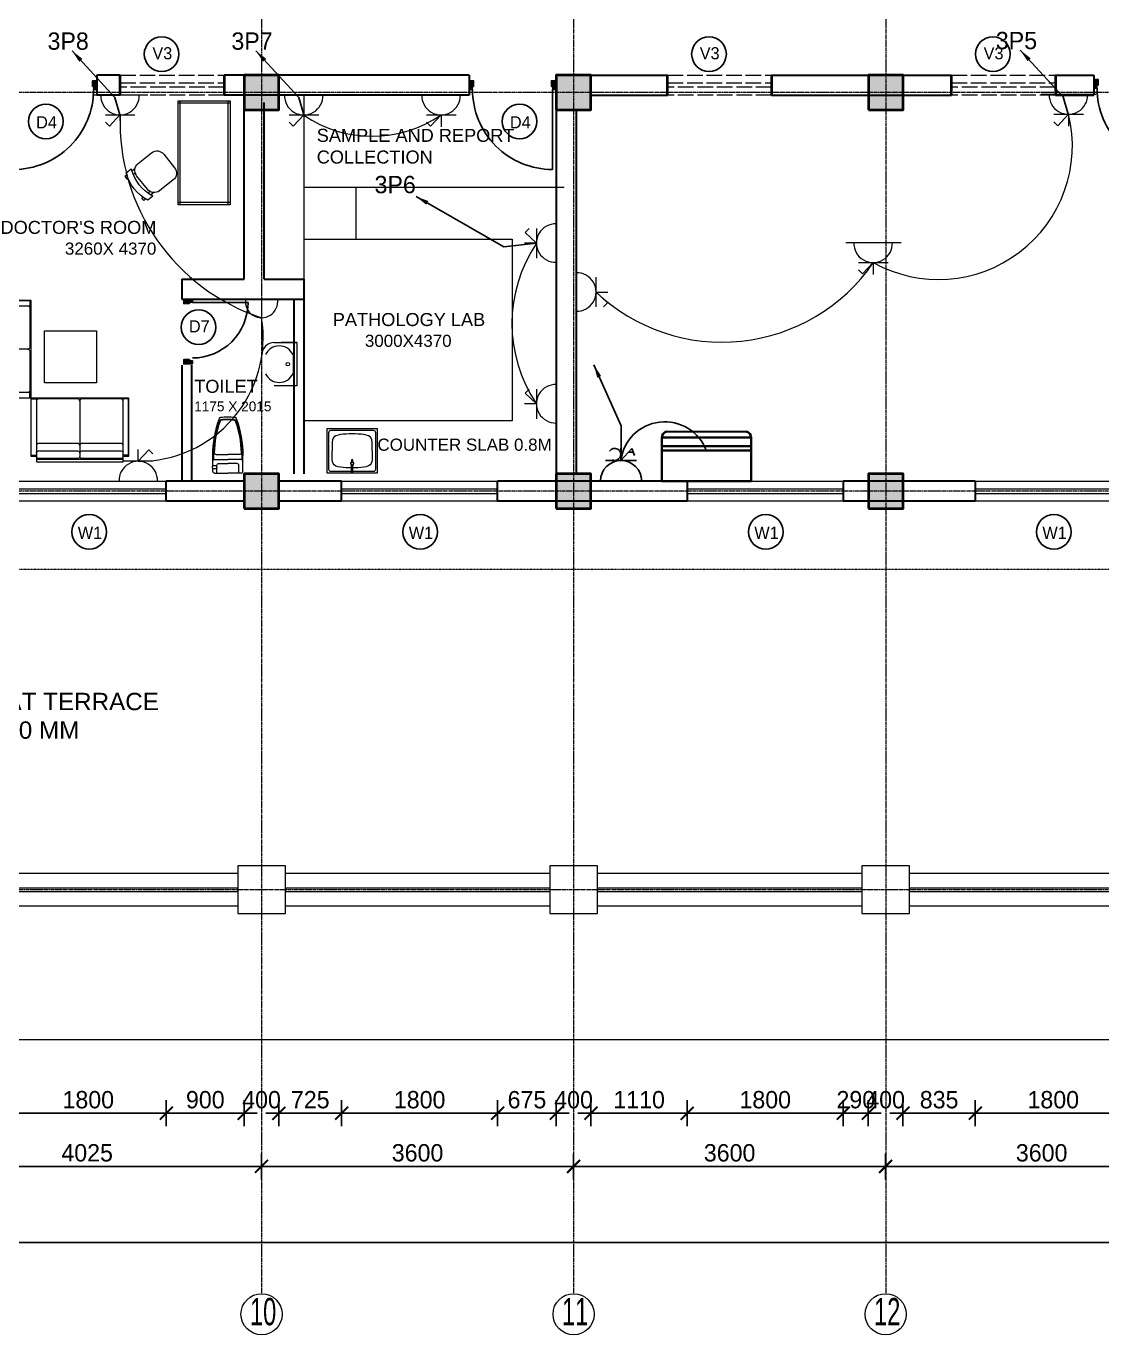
# Model space of a CAD drawing. Header units: inches. Extents: x -3071 to 2534411, y -17796 to 388172.
# Drawn here: x 1750585 to 1762994, y 290862 to 305961 of the extents above; entities that cross this region are included whole.
import ezdxf
from ezdxf.enums import TextEntityAlignment as Align

# ---------------------------------------------------------------- set-up
doc = ezdxf.new("R2010")
doc.units = ezdxf.units.IN
doc.header["$MEASUREMENT"] = 0
for name, pattern in [('ACAD_ISO08W100', [36, 24, -3, 6, -3]), ('CENTER', [2, 1.25, -0.25, 0.25, -0.25]), ('DASHDOT2', [12.7, 6.35, -3.175, 0, -3.175]), ('DASHED', [0.75, 0.5, -0.25]), ('Hidden', [15, 12, -3])]:
    doc.linetypes.add(name, pattern=pattern)
for name, color, linetype, lineweight in [('001-Archi-Opening Tags', 14, 'Continuous', 25), ('002-Archi- Opening', 90, 'Continuous', 25), ('5 A power', 220, 'Continuous', 9), ('A .4 col', 5, 'Continuous', 40), ('A 0.09 Furniture', 30, 'Continuous', 5), ('A 0.13 dw', 3, 'Continuous', 13), ('A 0.13 fixed furniture', 10, 'Continuous', 13), ('A 0.13 IND DIM', 240, 'Continuous', 13), ('A 0.13 sanitary', 8, 'Continuous', 13), ('A 0.40 wall', 160, 'Continuous', 40), ('Ceilling suspended uits', 190, 'Continuous', 25), ('cen', 50, 'ACAD_ISO08W100', 5), ('DIM', 161, 'Continuous', 15), ('dotted line', 1, 'DASHED', 9), ('Grid Tag', 6, 'Continuous', 20), ('p1 walls stone outline', 4, 'Continuous', 30), ('Power Sockets City supply', 141, 'Continuous', 13), ('section', 6, 'DASHDOT2', 20), ('text', 7, 'Continuous', 25), ('wall 0.4', 7, 'Continuous', 40)]:
    doc.layers.add(name, color=color, linetype=linetype, lineweight=lineweight)
doc.layers.add('power socket Generator', color=210, linetype='CENTER')
doc.layers.add('Wires', color=1, linetype='Continuous')
doc.styles.add('AERIAL', font='arial.ttf', dxfattribs={"height": 10})
doc.styles.add('Archi 100', font='GOTHIC.TTF', dxfattribs={"height": 200})
doc.styles.add('CG', font='GOTHIC.TTF', dxfattribs={"height": 40})
doc.styles.get("Standard").update_dxf_attribs({"font": 'GOTHIC.TTF'})
doc.dimstyles.new('Archi 100', dxfattribs={"dimtxt": 200, "dimasz": 150, "dimexe": 150, "dimexo": 300, "dimgap": 50, "dimtad": 1, "dimdec": 0, "dimrnd": 5, "dimzin": 0, "dimdsep": 46, "dimtxsty": 'Archi 100', "dimblk": 'ARCHTICK', "dimcen": 0.09, "dimdle": 150, "dimclrd": 256, "dimclre": 256, "dimclrt": 256, "dimadec": 0, "dimazin": 0, "dimtfac": 1, "dimtdec": 0, "dimtix": 1, "dimtofl": 0, "dimtmove": 0, "dimatfit": 3, "dimfxl": 150, "dimfxlon": 1, "dimtolj": 1, "dimtzin": 0, "dimlwd": -1, "dimlwe": -1, "dimarcsym": 0})

# ---------------------------------------------------------------- blocks, each defined once
blk = doc.blocks.new('VENT 1200')
at = {"layer": 'A 0.13 dw', "linetype": 'Hidden', "ltscale": 15}
for p, q in [((144610, 190989), (143410, 190989)), ((143410, 190759), (144610, 190759))]:
    blk.add_line(p, q, dxfattribs=at)
blk.add_lwpolyline([(143410, 190849), (144610, 190849), (144610, 190899), (143410, 190899)], close=True, dxfattribs=at)
at = {"layer": 'A 0.40 wall', "ltscale": 15}
for p, q in [((143410, 190989), (143410, 190759)), ((144610, 190759), (144610, 190989))]:
    blk.add_line(p, q, dxfattribs=at)
blk = doc.blocks.new('W2')
at = {"layer": 'A 0.13 dw'}
for points in [[(143910, 195589), (143910, 195359), (142110, 195359), (142110, 195589)], [(142110, 195446), (143910, 195446), (143910, 195496), (142110, 195496)]]:
    blk.add_lwpolyline(points, close=True, dxfattribs=at)
blk = doc.blocks.new('window tag')
blk.add_circle((0, 0), 200)
at = {"style": 'Archi 100', "flags": 1}
for tag, p in [('WIDTH', (15, 174.5)), ('HEIGHT', (-4.5, -348.5))]:
    blk.add_attdef(tag, p, '', height=200, dxfattribs=at)
at = {"style": 'Archi 100'}
blk.add_attdef('SYMBOL', text='', height=200, dxfattribs=at).set_placement((8, -10.5), align=Align.MIDDLE_CENTER)
blk = doc.blocks.new('sa oct uni toi')
for p, q in [((-88, 458), (-200, 458)), ((-89, 455), (-89, 420)), ((-60, 461), (-82, 461)), ((-19, 458), (-54, 458)), ((-53, 455), (-53, 420)), ((-214, 420), (-214, 287)), ((-158, 439), (-158, 287)), ((-113, 392), (-113, 287)), ((0, 411), (-94, 411)), ((-60, 414), (-82, 414)), ((-82, 414), (-82, 411)), ((-60, 414), (-60, 411)), ((0, 439), (0, 287)), ((-214, 151), (-214, 287)), ((-158, 132), (-158, 287)), ((-113, 179), (-113, 287)), ((0, 160), (-94, 160)), ((0, 132), (0, 287)), ((-19, 113), (-200, 113))]:
    blk.add_line(p, q)
for centre, radius, start, end in [((-200, -804), 1262, 90, 110.0218), ((-139, 439), 18.9, 90, 180), ((-82, 455), 6.31, 150, 180), ((-82, 455), 6.31, 90, 150), ((-60, 455), 6.31, 30, 90), ((-60, 455), 6.31, 360, 30), ((-19, 439), 18.9, 360, 90), ((-35, 287), 615, 172.6652, 179.9981), ((-626, 364), 18.9, 110.0218, 174.8892), ((-44, 287), 580, 172.6856, 179.998), ((-601, 359), 18.9, 109.0034, 174.9977), ((-44, 287), 575, 172.6683, 179.998), ((-601, 359), 12.6, 109.0034, 174.9977), ((-200, -804), 1250, 88.0034, 109.0034), ((-200, -804), 1243, 91.5459, 109.0034), ((-233, 420), 18.9, 360, 91.5459), ((-94, 392), 18.9, 90, 180), ((-82, 420), 6.31, 180, 270), ((-60, 420), 6.31, 270, 360), ((15, 287), 665, 180.0016, 187.0523), ((-626, 207), 18.9, 185.1108, 249.9782), ((-200, 1375), 1262, 249.9782, 270), ((6, 287), 631, 180.0016, 187.0158), ((-601, 212), 18.9, 185.0023, 250.9966), ((7, 287), 625, 180.0016, 187.0303), ((-601, 212), 12.6, 185.0023, 250.9966), ((-200, 1375), 1250, 250.9966, 271.9966), ((-200, 1375), 1243, 250.9966, 268.4541), ((-233, 151), 18.9, 268.4541, 360), ((-94, 179), 18.9, 180, 270), ((-139, 132), 18.9, 180, 270), ((-19, 132), 18.9, 270, 360)]:
    blk.add_arc(centre, radius, start, end)
blk = doc.blocks.new('charpi western plan with cistern')
at = {"rotation": 270}
blk.add_blockref('sa oct uni toi', (-287, 0), dxfattribs=at)
blk = doc.blocks.new('*U654')
at = {"ltscale": 100}
for points in [[(5, 50), (5, -50), (55, -50), (55, 15), (40, 15), (40, 50)], [(995, 50), (995, -50), (945, -50), (945, 15), (960, 15), (960, 50)]]:
    blk.add_hatch(color=256, dxfattribs=at).paths.add_polyline_path(points)
blk.add_lwpolyline([(43, 50), (43, 964, -0.414214), (957, 50)], format="xyb", dxfattribs=at)
for points in [[(5, 50), (5, -50), (55, -50), (55, 15), (40, 15), (40, 50)], [(995, 50), (995, -50), (945, -50), (945, 15), (960, 15), (960, 50)]]:
    blk.add_lwpolyline(points, close=True)
blk = doc.blocks.new('*U658')
at = {"ltscale": 100}
for points in [[(5, 50), (5, -50), (55, -50), (55, 15), (40, 15), (40, 50)], [(995, 50), (995, -50), (945, -50), (945, 15), (960, 15), (960, 50)]]:
    blk.add_hatch(color=256, dxfattribs=at).paths.add_polyline_path(points)
blk.add_lwpolyline([(43, 50), (43, 964, -0.414214), (957, 50)], format="xyb", dxfattribs=at)
for points in [[(5, 50), (5, -50), (55, -50), (55, 15), (40, 15), (40, 50)], [(995, 50), (995, -50), (945, -50), (945, 15), (960, 15), (960, 50)]]:
    blk.add_lwpolyline(points, close=True)
blk = doc.blocks.new('*U653')
at = {"ltscale": 100}
for points in [[(5, 50), (5, -50), (55, -50), (55, 15), (40, 15), (40, 50)], [(745, 50), (745, -50), (695, -50), (695, 15), (710, 15), (710, 50)]]:
    blk.add_hatch(color=256, dxfattribs=at).paths.add_polyline_path(points)
blk.add_lwpolyline([(43, 50), (43, 684, -0.414214), (677, 50)], format="xyb", dxfattribs=at)
for points in [[(5, 50), (5, -50), (55, -50), (55, 15), (40, 15), (40, 50)], [(745, 50), (745, -50), (695, -50), (695, 15), (710, 15), (710, 50)]]:
    blk.add_lwpolyline(points, close=True)
blk = doc.blocks.new('tap bib long body plan')
at = {"linetype": 'Continuous'}
blk.add_lwpolyline([(90, -10), (0, -10), (0, 10), (90, 10)], dxfattribs=at)
blk.add_lwpolyline([(126, 8), (147, 8, -1), (147, -8), (126, -8)], format="xyb", dxfattribs=at)
for radius in [20, 15]:
    blk.add_circle((108, 0), radius, dxfattribs=at)
blk = doc.blocks.new('*U651')
at = {"linetype": 'ByBlock'}
blk.add_line((272, 417), (272, 218), dxfattribs=at)
at = {"linetype": 'Continuous', "ltscale": 20}
blk.add_lwpolyline([(-292, 510), (292, 510), (292, 0), (-292, 0)], close=True, dxfattribs=at)
blk.add_lwpolyline([(-247, 490), (247, 490, -0.414214), (272, 465), (272, 45, -0.414214), (247, 20), (-247, 20, -0.414214), (-272, 45), (-272, 465, -0.414214)], format="xyb", close=True, dxfattribs=at)
for points in [[(-233, 255), (-233, 347), (-233, 450), (0, 450), (232, 450), (232, 350), (232, 255)], [(-233, 255), (-233, 163), (-233, 60), (0, 60), (232, 60), (232, 160), (232, 255)]]:
    blk.add_open_spline(points, degree=3, knots=[342.783985, 342.783985, 342.783985, 342.783985, 446.898133, 685.56797, 924.237807, 1028.351955, 1028.351955, 1028.351955, 1028.351955], dxfattribs=at)
at = {"rotation": 90}
blk.add_blockref('tap bib long body plan', (0, 0), dxfattribs=at)
blk = doc.blocks.new('sofa 2 person')
at = {"linetype": 'Continuous'}
for points in [[(-562, 62), (-500, 62, 0.414214), (-475, 37), (-25, 37, 0.414214), (0, 62, 0.414214), (25, 37), (475, 37, 0.414214), (500, 62), (562, 62), (562, 737), (-562, 737)], [(-500, 700, -0.414214), (-475, 725), (-25, 725, -0.414214), (0, 700, -0.414214), (25, 725), (475, 725, -0.414214), (500, 700)], [(-500, 187, -0.414214), (-475, 212), (-25, 212, -0.414214), (0, 187, -0.414214), (25, 212), (475, 212, -0.414214), (500, 187)], [(500, 100, 0.414214), (475, 125), (25, 125, 0.414214), (0, 100, 0.414214), (-25, 125), (-475, 125, 0.414214), (-500, 100)]]:
    blk.add_lwpolyline(points, format="xyb", dxfattribs=at)
for points in [[(-562, 62), (-562, 737)], [(500, 700), (500, 700)], [(0, 187), (0, 187)], [(500, 187), (500, 187)], [(0, 100), (0, 100)], [(500, 100), (500, 100)]]:
    blk.add_lwpolyline(points, close=True, dxfattribs=at)
for points in [[(-562, 725), (-500, 725)], [(500, 737), (500, 0), (-500, 0), (-500, 737)], [(0, 700), (0, 62)], [(562, 725), (500, 725)], [(-562, 75), (-500, 75)], [(-500, 25), (500, 25)], [(562, 75), (500, 75)]]:
    blk.add_lwpolyline(points, dxfattribs=at)
blk = doc.blocks.new('table 1200 x 0600 plan')
at = {"color": 0, "linetype": 'Continuous'}
blk.add_lwpolyline([(0, 600), (1200, 600), (1200, 0), (0, 0)], close=True, dxfattribs=at)
for points in [[(0, 575), (1200, 575)], [(25, 0), (25, 600)], [(1175, 600), (1175, 0)], [(1200, 25), (0, 25)]]:
    blk.add_lwpolyline(points, dxfattribs=at)
blk = doc.blocks.new('chair ordinary plan')
at = {"linetype": 'Continuous'}
for p, q in [((100, 515), (-100, 515)), ((-200, 415), (-200, 215)), ((200, 215), (200, 415)), ((-200, 115), (-200, 40)), ((-100, 115), (100, 115)), ((200, 40), (200, 115))]:
    blk.add_line(p, q, dxfattribs=at)
for points in [[(-175, 149), (-175, 105)], [(-175, 30), (-175, 3), (-137, 3), (-137, 19)], [(-137, 94), (-137, 122)], [(137, 94), (137, 122)], [(175, 30), (175, 3), (137, 3), (137, 19)], [(175, 149), (175, 105)]]:
    blk.add_lwpolyline(points, dxfattribs=at)
for centre, radius, start, end in [((-100, 415), 100, 90, 180), ((100, 415), 100, 0, 90), ((-100, 215), 100, 180, 270), ((100, 215), 100, 270, 0), ((0, 595), 520, 247.3799, 292.6201), ((0, 520), 520, 247.3799, 292.6201)]:
    blk.add_arc(centre, radius, start, end, dxfattribs=at)
blk = doc.blocks.new('grid')
at = {"layer": 'Grid Tag', "linetype": 'Continuous', "ltscale": 30}
blk.add_circle((51, 48), 264, dxfattribs=at)
blk.add_attdef('GRID', (-143, -93), '', height=200)
blk = doc.blocks.new('_ArchTick')
at = {"color": 0, "linetype": 'ByBlock', "const_width": 0.15}
blk.add_lwpolyline([(-0.5, -0.5), (0.5, 0.5)], dxfattribs=at)
blk = doc.blocks.new('*D1647')
at = {"transparency": 16777216}
for p, q in [((1761534, 293569), (1761534, 293269)), ((1763334, 293569), (1763334, 293269)), ((1763484, 293419), (1761384, 293419))]:
    blk.add_line(p, q, dxfattribs=at)
at = {"layer": 'Defpoints', "color": 0, "transparency": 16777216}
for p in [(1761534, 300482), (1763334, 300482), (1761534, 293419)]:
    blk.add_point(p, dxfattribs=at)
at = {"transparency": 16777216, "xscale": 150, "yscale": 150, "zscale": 150, "rotation": 180}
blk.add_blockref('_ArchTick', (1761534, 293419), dxfattribs=at)
at = {"transparency": 16777216, "xscale": 150, "yscale": 150, "zscale": 150}
blk.add_blockref('_ArchTick', (1763334, 293419), dxfattribs=at)
at = {"transparency": 16777216, "insert": (1762434, 293574), "char_height": 200, "attachment_point": 5, "style": 'Archi 100'}
blk.add_mtext('\\A1;1800', dxfattribs=at)
blk = doc.blocks.new('*D1648')
at = {"transparency": 16777216}
for p, q in [((1760700, 293569), (1760700, 293269)), ((1761534, 293569), (1761534, 293269)), ((1761684, 293419), (1760550, 293419))]:
    blk.add_line(p, q, dxfattribs=at)
at = {"layer": 'Defpoints', "color": 0, "transparency": 16777216}
for p in [(1761534, 300482), (1760700, 300397), (1760700, 293419)]:
    blk.add_point(p, dxfattribs=at)
at = {"transparency": 16777216, "xscale": 150, "yscale": 150, "zscale": 150, "rotation": 180}
blk.add_blockref('_ArchTick', (1760700, 293419), dxfattribs=at)
at = {"transparency": 16777216, "xscale": 150, "yscale": 150, "zscale": 150}
blk.add_blockref('_ArchTick', (1761534, 293419), dxfattribs=at)
at = {"transparency": 16777216, "insert": (1761117, 293574), "char_height": 200, "attachment_point": 5, "style": 'Archi 100'}
blk.add_mtext('\\A1;835', dxfattribs=at)
blk = doc.blocks.new('*D1649')
at = {"transparency": 16777216}
for p, q in [((1760300, 293569), (1760300, 293269)), ((1760700, 293569), (1760700, 293269)), ((1760300, 293419), (1760150, 293419)), ((1760700, 293419), (1760850, 293419))]:
    blk.add_line(p, q, dxfattribs=at)
at = {"layer": 'Defpoints', "color": 0, "transparency": 16777216}
for p in [(1760300, 300397), (1760700, 300397), (1760300, 293419)]:
    blk.add_point(p, dxfattribs=at)
at = {"transparency": 16777216, "xscale": 150, "yscale": 150, "zscale": 150}
blk.add_blockref('_ArchTick', (1760300, 293419), dxfattribs=at)
at = {"transparency": 16777216, "xscale": 150, "yscale": 150, "zscale": 150, "rotation": 180}
blk.add_blockref('_ArchTick', (1760700, 293419), dxfattribs=at)
at = {"transparency": 16777216, "insert": (1760500, 293574), "char_height": 200, "attachment_point": 5, "style": 'Archi 100'}
blk.add_mtext('\\A1;400', dxfattribs=at)
blk = doc.blocks.new('*D1650')
at = {"transparency": 16777216}
for p, q in [((1760011, 293569), (1760011, 293269)), ((1760300, 293569), (1760300, 293269)), ((1760011, 293419), (1759861, 293419)), ((1760300, 293419), (1760450, 293419))]:
    blk.add_line(p, q, dxfattribs=at)
at = {"layer": 'Defpoints', "color": 0, "transparency": 16777216}
for p in [(1760011, 300482), (1760300, 300397), (1760011, 293419)]:
    blk.add_point(p, dxfattribs=at)
at = {"transparency": 16777216, "xscale": 150, "yscale": 150, "zscale": 150}
blk.add_blockref('_ArchTick', (1760011, 293419), dxfattribs=at)
at = {"transparency": 16777216, "xscale": 150, "yscale": 150, "zscale": 150, "rotation": 180}
blk.add_blockref('_ArchTick', (1760300, 293419), dxfattribs=at)
at = {"transparency": 16777216, "insert": (1760156, 293574), "char_height": 200, "attachment_point": 5, "style": 'Archi 100'}
blk.add_mtext('\\A1;290', dxfattribs=at)
blk = doc.blocks.new('*D1651')
at = {"transparency": 16777216}
for p, q in [((1758211, 293569), (1758211, 293269)), ((1760011, 293569), (1760011, 293269)), ((1760161, 293419), (1758061, 293419))]:
    blk.add_line(p, q, dxfattribs=at)
at = {"layer": 'Defpoints', "color": 0, "transparency": 16777216}
for p in [(1758211, 300482), (1760011, 300482), (1758211, 293419)]:
    blk.add_point(p, dxfattribs=at)
at = {"transparency": 16777216, "xscale": 150, "yscale": 150, "zscale": 150, "rotation": 180}
blk.add_blockref('_ArchTick', (1758211, 293419), dxfattribs=at)
at = {"transparency": 16777216, "xscale": 150, "yscale": 150, "zscale": 150}
blk.add_blockref('_ArchTick', (1760011, 293419), dxfattribs=at)
at = {"transparency": 16777216, "insert": (1759111, 293574), "char_height": 200, "attachment_point": 5, "style": 'Archi 100'}
blk.add_mtext('\\A1;1800', dxfattribs=at)
blk = doc.blocks.new('*D1652')
at = {"transparency": 16777216}
for p, q in [((1757100, 293569), (1757100, 293269)), ((1758211, 293569), (1758211, 293269)), ((1758361, 293419), (1756950, 293419))]:
    blk.add_line(p, q, dxfattribs=at)
at = {"layer": 'Defpoints', "color": 0, "transparency": 16777216}
for p in [(1758211, 300482), (1757100, 300397), (1757100, 293419)]:
    blk.add_point(p, dxfattribs=at)
at = {"transparency": 16777216, "xscale": 150, "yscale": 150, "zscale": 150, "rotation": 180}
blk.add_blockref('_ArchTick', (1757100, 293419), dxfattribs=at)
at = {"transparency": 16777216, "xscale": 150, "yscale": 150, "zscale": 150}
blk.add_blockref('_ArchTick', (1758211, 293419), dxfattribs=at)
at = {"transparency": 16777216, "insert": (1757656, 293574), "char_height": 200, "attachment_point": 5, "style": 'Archi 100'}
blk.add_mtext('\\A1;1110', dxfattribs=at)
blk = doc.blocks.new('*D1653')
at = {"transparency": 16777216}
for p, q in [((1756700, 293569), (1756700, 293269)), ((1757100, 293569), (1757100, 293269)), ((1756700, 293419), (1756550, 293419)), ((1757100, 293419), (1757250, 293419))]:
    blk.add_line(p, q, dxfattribs=at)
at = {"layer": 'Defpoints', "color": 0, "transparency": 16777216}
for p in [(1756700, 300397), (1757100, 300397), (1756700, 293419)]:
    blk.add_point(p, dxfattribs=at)
at = {"transparency": 16777216, "xscale": 150, "yscale": 150, "zscale": 150}
blk.add_blockref('_ArchTick', (1756700, 293419), dxfattribs=at)
at = {"transparency": 16777216, "xscale": 150, "yscale": 150, "zscale": 150, "rotation": 180}
blk.add_blockref('_ArchTick', (1757100, 293419), dxfattribs=at)
at = {"transparency": 16777216, "insert": (1756900, 293574), "char_height": 200, "attachment_point": 5, "style": 'Archi 100'}
blk.add_mtext('\\A1;400', dxfattribs=at)
blk = doc.blocks.new('*D1654')
at = {"transparency": 16777216}
for p, q in [((1756024, 293569), (1756024, 293269)), ((1756700, 293569), (1756700, 293269)), ((1756850, 293419), (1755874, 293419))]:
    blk.add_line(p, q, dxfattribs=at)
at = {"layer": 'Defpoints', "color": 0, "transparency": 16777216}
for p in [(1756024, 300482), (1756700, 300397), (1756024, 293419)]:
    blk.add_point(p, dxfattribs=at)
at = {"transparency": 16777216, "xscale": 150, "yscale": 150, "zscale": 150, "rotation": 180}
blk.add_blockref('_ArchTick', (1756024, 293419), dxfattribs=at)
at = {"transparency": 16777216, "xscale": 150, "yscale": 150, "zscale": 150}
blk.add_blockref('_ArchTick', (1756700, 293419), dxfattribs=at)
at = {"transparency": 16777216, "insert": (1756362, 293574), "char_height": 200, "attachment_point": 5, "style": 'Archi 100'}
blk.add_mtext('\\A1;675', dxfattribs=at)
blk = doc.blocks.new('*D1655')
at = {"transparency": 16777216}
for p, q in [((1754224, 293569), (1754224, 293269)), ((1756024, 293569), (1756024, 293269)), ((1756174, 293419), (1754074, 293419))]:
    blk.add_line(p, q, dxfattribs=at)
at = {"layer": 'Defpoints', "color": 0, "transparency": 16777216}
for p in [(1754224, 300482), (1756024, 300482), (1754224, 293419)]:
    blk.add_point(p, dxfattribs=at)
at = {"transparency": 16777216, "xscale": 150, "yscale": 150, "zscale": 150, "rotation": 180}
blk.add_blockref('_ArchTick', (1754224, 293419), dxfattribs=at)
at = {"transparency": 16777216, "xscale": 150, "yscale": 150, "zscale": 150}
blk.add_blockref('_ArchTick', (1756024, 293419), dxfattribs=at)
at = {"transparency": 16777216, "insert": (1755124, 293574), "char_height": 200, "attachment_point": 5, "style": 'Archi 100'}
blk.add_mtext('\\A1;1800', dxfattribs=at)
blk = doc.blocks.new('*D1656')
at = {"transparency": 16777216}
for p, q in [((1753500, 293569), (1753500, 293269)), ((1754224, 293569), (1754224, 293269)), ((1754374, 293419), (1753350, 293419))]:
    blk.add_line(p, q, dxfattribs=at)
at = {"layer": 'Defpoints', "color": 0, "transparency": 16777216}
for p in [(1754224, 300482), (1753500, 300397), (1753500, 293419)]:
    blk.add_point(p, dxfattribs=at)
at = {"transparency": 16777216, "xscale": 150, "yscale": 150, "zscale": 150, "rotation": 180}
blk.add_blockref('_ArchTick', (1753500, 293419), dxfattribs=at)
at = {"transparency": 16777216, "xscale": 150, "yscale": 150, "zscale": 150}
blk.add_blockref('_ArchTick', (1754224, 293419), dxfattribs=at)
at = {"transparency": 16777216, "insert": (1753862, 293574), "char_height": 200, "attachment_point": 5, "style": 'Archi 100'}
blk.add_mtext('\\A1;725', dxfattribs=at)
blk = doc.blocks.new('*D1657')
at = {"transparency": 16777216}
for p, q in [((1753100, 293569), (1753100, 293269)), ((1753500, 293569), (1753500, 293269)), ((1753100, 293419), (1752950, 293419)), ((1753500, 293419), (1753650, 293419))]:
    blk.add_line(p, q, dxfattribs=at)
at = {"layer": 'Defpoints', "color": 0, "transparency": 16777216}
for p in [(1753100, 300397), (1753500, 300397), (1753100, 293419)]:
    blk.add_point(p, dxfattribs=at)
at = {"transparency": 16777216, "xscale": 150, "yscale": 150, "zscale": 150}
blk.add_blockref('_ArchTick', (1753100, 293419), dxfattribs=at)
at = {"transparency": 16777216, "xscale": 150, "yscale": 150, "zscale": 150, "rotation": 180}
blk.add_blockref('_ArchTick', (1753500, 293419), dxfattribs=at)
at = {"transparency": 16777216, "insert": (1753300, 293574), "char_height": 200, "attachment_point": 5, "style": 'Archi 100'}
blk.add_mtext('\\A1;400', dxfattribs=at)
blk = doc.blocks.new('*D1658')
at = {"transparency": 16777216}
for p, q in [((1752201, 293569), (1752201, 293269)), ((1753100, 293569), (1753100, 293269)), ((1753250, 293419), (1752051, 293419))]:
    blk.add_line(p, q, dxfattribs=at)
at = {"layer": 'Defpoints', "color": 0, "transparency": 16777216}
for p in [(1752201, 300482), (1753100, 300397), (1752201, 293419)]:
    blk.add_point(p, dxfattribs=at)
at = {"transparency": 16777216, "xscale": 150, "yscale": 150, "zscale": 150, "rotation": 180}
blk.add_blockref('_ArchTick', (1752201, 293419), dxfattribs=at)
at = {"transparency": 16777216, "xscale": 150, "yscale": 150, "zscale": 150}
blk.add_blockref('_ArchTick', (1753100, 293419), dxfattribs=at)
at = {"transparency": 16777216, "insert": (1752651, 293574), "char_height": 200, "attachment_point": 5, "style": 'Archi 100'}
blk.add_mtext('\\A1;900', dxfattribs=at)
blk = doc.blocks.new('*D1659')
at = {"transparency": 16777216}
for p, q in [((1750401, 293569), (1750401, 293269)), ((1752201, 293569), (1752201, 293269)), ((1752351, 293419), (1750251, 293419))]:
    blk.add_line(p, q, dxfattribs=at)
at = {"layer": 'Defpoints', "color": 0, "transparency": 16777216}
for p in [(1750401, 300482), (1752201, 300482), (1750401, 293419)]:
    blk.add_point(p, dxfattribs=at)
at = {"transparency": 16777216, "xscale": 150, "yscale": 150, "zscale": 150, "rotation": 180}
blk.add_blockref('_ArchTick', (1750401, 293419), dxfattribs=at)
at = {"transparency": 16777216, "xscale": 150, "yscale": 150, "zscale": 150}
blk.add_blockref('_ArchTick', (1752201, 293419), dxfattribs=at)
at = {"transparency": 16777216, "insert": (1751301, 293574), "char_height": 200, "attachment_point": 5, "style": 'Archi 100'}
blk.add_mtext('\\A1;1800', dxfattribs=at)
blk = doc.blocks.new('*D1674')
at = {"transparency": 16777216}
for p, q in [((1760500, 292956), (1760500, 292656)), ((1764100, 292956), (1764100, 292656)), ((1764250, 292806), (1760350, 292806))]:
    blk.add_line(p, q, dxfattribs=at)
at = {"layer": 'Defpoints', "color": 0, "transparency": 16777216}
for p in [(1760500, 295997), (1764100, 295997), (1760500, 292806)]:
    blk.add_point(p, dxfattribs=at)
at = {"transparency": 16777216, "xscale": 150, "yscale": 150, "zscale": 150, "rotation": 180}
blk.add_blockref('_ArchTick', (1760500, 292806), dxfattribs=at)
at = {"transparency": 16777216, "xscale": 150, "yscale": 150, "zscale": 150}
blk.add_blockref('_ArchTick', (1764100, 292806), dxfattribs=at)
at = {"transparency": 16777216, "insert": (1762300, 292961), "char_height": 200, "attachment_point": 5, "style": 'Archi 100'}
blk.add_mtext('\\A1;3600', dxfattribs=at)
blk = doc.blocks.new('*D1675')
at = {"transparency": 16777216}
for p, q in [((1756900, 292956), (1756900, 292656)), ((1760500, 292956), (1760500, 292656)), ((1760650, 292806), (1756750, 292806))]:
    blk.add_line(p, q, dxfattribs=at)
at = {"layer": 'Defpoints', "color": 0, "transparency": 16777216}
for p in [(1756900, 295997), (1760500, 295997), (1756900, 292806)]:
    blk.add_point(p, dxfattribs=at)
at = {"transparency": 16777216, "xscale": 150, "yscale": 150, "zscale": 150, "rotation": 180}
blk.add_blockref('_ArchTick', (1756900, 292806), dxfattribs=at)
at = {"transparency": 16777216, "xscale": 150, "yscale": 150, "zscale": 150}
blk.add_blockref('_ArchTick', (1760500, 292806), dxfattribs=at)
at = {"transparency": 16777216, "insert": (1758700, 292961), "char_height": 200, "attachment_point": 5, "style": 'Archi 100'}
blk.add_mtext('\\A1;3600', dxfattribs=at)
blk = doc.blocks.new('*D1676')
at = {"transparency": 16777216}
for p, q in [((1753300, 292956), (1753300, 292656)), ((1756900, 292956), (1756900, 292656)), ((1757050, 292806), (1753150, 292806))]:
    blk.add_line(p, q, dxfattribs=at)
at = {"layer": 'Defpoints', "color": 0, "transparency": 16777216}
for p in [(1753300, 295997), (1756900, 295997), (1753300, 292806)]:
    blk.add_point(p, dxfattribs=at)
at = {"transparency": 16777216, "xscale": 150, "yscale": 150, "zscale": 150, "rotation": 180}
blk.add_blockref('_ArchTick', (1753300, 292806), dxfattribs=at)
at = {"transparency": 16777216, "xscale": 150, "yscale": 150, "zscale": 150}
blk.add_blockref('_ArchTick', (1756900, 292806), dxfattribs=at)
at = {"transparency": 16777216, "insert": (1755100, 292961), "char_height": 200, "attachment_point": 5, "style": 'Archi 100'}
blk.add_mtext('\\A1;3600', dxfattribs=at)
blk = doc.blocks.new('*D1677')
at = {"transparency": 16777216}
for p, q in [((1749275, 292956), (1749275, 292656)), ((1753300, 292956), (1753300, 292656)), ((1753450, 292806), (1749125, 292806))]:
    blk.add_line(p, q, dxfattribs=at)
at = {"layer": 'Defpoints', "color": 0, "transparency": 16777216}
for p in [(1749275, 295997), (1753300, 295997), (1749275, 292806)]:
    blk.add_point(p, dxfattribs=at)
at = {"transparency": 16777216, "xscale": 150, "yscale": 150, "zscale": 150, "rotation": 180}
blk.add_blockref('_ArchTick', (1749275, 292806), dxfattribs=at)
at = {"transparency": 16777216, "xscale": 150, "yscale": 150, "zscale": 150}
blk.add_blockref('_ArchTick', (1753300, 292806), dxfattribs=at)
at = {"transparency": 16777216, "insert": (1751288, 292961), "char_height": 200, "attachment_point": 5, "style": 'Archi 100'}
blk.add_mtext('\\A1;4025', dxfattribs=at)
blk = doc.blocks.new('*D1274')
at = {"transparency": 16777216}
for p, q in [((1725226, 292079), (1725226, 291779)), ((1764300, 292079), (1764300, 291779)), ((1764450, 291929), (1725076, 291929))]:
    blk.add_line(p, q, dxfattribs=at)
at = {"layer": 'Defpoints', "color": 0, "transparency": 16777216}
for p in [(1764300, 300397), (1725226, 298742), (1725226, 291929)]:
    blk.add_point(p, dxfattribs=at)
at = {"transparency": 16777216, "xscale": 150, "yscale": 150, "zscale": 150, "rotation": 180}
blk.add_blockref('_ArchTick', (1725226, 291929), dxfattribs=at)
at = {"transparency": 16777216, "xscale": 150, "yscale": 150, "zscale": 150}
blk.add_blockref('_ArchTick', (1764300, 291929), dxfattribs=at)
at = {"transparency": 16777216, "insert": (1744763, 292084), "char_height": 200, "attachment_point": 5, "style": 'Archi 100'}
blk.add_mtext('\\A1;39075', dxfattribs=at)
blk = doc.blocks.new('15A N soc')
at = {"layer": 'Power Sockets City supply', "color": 244, "lineweight": 13, "true_color": 0x991b1e}
for p, q in [((52222.5612, 99516.2064), (52222.5611, 99516.2603)), ((52222.5612, 99516.2064), (52222.6099, 99516.2585)), ((52222.6099, 99516.2585), (52222.6282, 99516.2401)), ((52222.6282, 99516.2064), (52222.4926, 99516.2064)), ((52222.4338, 99516.1156), (52222.6863, 99516.1156))]:
    blk.add_line(p, q, dxfattribs=at)
blk.add_arc((52222.5612, 99516.1182), 0.0881, 358.32, 181.68, dxfattribs=at)
blk = doc.blocks.new('5A soc')
at = {"layer": '5 A power', "lineweight": 18}
for p, q in [((895571.9, -137969.1), (895571.9, -137872.1)), ((895476.6, -137969.1), (895667.1, -137969.1))]:
    blk.add_line(p, q, dxfattribs=at)
blk.add_arc((895571.9, -137960.1), 57.1, 350.9122, 189.0878, dxfattribs=at)
blk = doc.blocks.new('Split type AC')
at = {"layer": 'Ceilling suspended uits', "lineweight": 35}
for p, q in [((394416, 891733), (395445, 891733)), ((394416, 891681), (395445, 891681)), ((394465, 891516), (395389, 891515))]:
    blk.add_line(p, q, dxfattribs=at)
blk.add_lwpolyline([(394414, 892086), (395442, 892086), (395442, 891584), (394414, 891584)], close=True, dxfattribs=at)
for centre, start, end in [((394478, 891578), 174.5636, 258.7989), ((395378, 891578), 279.7167, 5.4364)]:
    blk.add_arc(centre, 63.9, start, end, dxfattribs=at)
blk = doc.blocks.new('AC Power Socket')
at = {"layer": 'wall 0.4', "color": 114, "lineweight": 25, "ltscale": 5, "true_color": 0x139b48}
for p, q in [((2405368, 3836252), (2405340, 3836174)), ((2405354, 3836213), (2405405, 3836212)), ((2405491, 3836120), (2405368, 3836252)), ((2405491, 3836256), (2405491, 3836120)), ((2405318, 3836120), (2405660, 3836120)), ((2405170, 3835891), (2405807, 3835891))]:
    blk.add_line(p, q, dxfattribs=at)
for centre, radius, start, end in [((2405559, 3836188), 67.6, 32.4797, 294.3307), ((2405488, 3835891), 229, 0, 180)]:
    blk.add_arc(centre, radius, start, end, dxfattribs=at)

msp = doc.modelspace()

# ---------------------------------------------------------------- hatches: boundary and pattern name
at = {"layer": 'A .4 col', "linetype": 'Continuous'}
h = msp.add_hatch(color=256, dxfattribs=at)
h.dxf.hatch_style = 1
h.paths.add_polyline_path([(1753100.46, 304996.78), (1753500.46, 304996.78), (1753500.46, 305396.78), (1753100.46, 305396.78)])
h = msp.add_hatch(color=256, dxfattribs=at)
h.dxf.hatch_style = 1
h.paths.add_polyline_path([(1756700.46, 304996.78), (1757100.46, 304996.78), (1757100.46, 305396.78), (1756700.46, 305396.78)])
h = msp.add_hatch(color=256, dxfattribs=at)
h.dxf.hatch_style = 1
h.paths.add_polyline_path([(1760300.46, 304996.78), (1760700.46, 304996.78), (1760700.46, 305396.78), (1760300.46, 305396.78)])
h = msp.add_hatch(color=256, dxfattribs=at)
h.dxf.hatch_style = 1
h.paths.add_polyline_path([(1753100.46, 300396.79), (1753500.46, 300396.79), (1753500.46, 300796.79), (1753100.46, 300796.79)])
h = msp.add_hatch(color=256, dxfattribs=at)
h.dxf.hatch_style = 1
h.paths.add_polyline_path([(1756700.46, 300396.79), (1757100.46, 300396.79), (1757100.46, 300796.79), (1756700.46, 300796.79)])
h = msp.add_hatch(color=256, dxfattribs=at)
h.dxf.hatch_style = 1
h.paths.add_polyline_path([(1760300.46, 300396.79), (1760700.46, 300396.79), (1760700.46, 300796.79), (1760300.46, 300796.79)])

# ---------------------------------------------------------------- linework, layer by layer
for points in [[(1753100.46, 304996.78), (1753500.46, 304996.78), (1753500.46, 305396.78), (1753100.46, 305396.78)], [(1756700.46, 304996.78), (1757100.46, 304996.78), (1757100.46, 305396.78), (1756700.46, 305396.78)], [(1760300.46, 304996.78), (1760700.46, 304996.78), (1760700.46, 305396.78), (1760300.46, 305396.78)], [(1753100.46, 300396.79), (1753500.46, 300396.79), (1753500.46, 300796.79), (1753100.46, 300796.79)], [(1756700.46, 300396.79), (1757100.46, 300396.79), (1757100.46, 300796.79), (1756700.46, 300796.79)], [(1760300.46, 300396.79), (1760700.46, 300396.79), (1760700.46, 300796.79), (1760300.46, 300796.79)]]:
    msp.add_lwpolyline(points, close=True, dxfattribs=at)
at = {"layer": 'A 0.09 Furniture', "linetype": 'Continuous'}
msp.add_line((1753790.05, 303041.79), (1753790.05, 305166.78), dxfattribs=at)
msp.add_lwpolyline([(1750796.19, 301845.76), (1750796.19, 302445.76), (1751396.19, 302445.76), (1751396.19, 301845.76)], close=True, dxfattribs=at)
at = {"layer": 'A 0.13 fixed furniture'}
for p, q in [((1753790.05, 304104.28), (1756790.04, 304104.28)), ((1754390.05, 303504.28), (1754390.05, 304104.28))]:
    msp.add_line(p, q, dxfattribs=at)
msp.add_lwpolyline([(1753790.05, 303504.28), (1756190.04, 303504.28), (1756190.04, 301408.17), (1753784.53, 301408.17)], dxfattribs=at)
at = {"layer": 'A 0.13 sanitary'}
msp.add_lwpolyline([(1753445.23, 302311.55), (1753705.24, 302311.55), (1753705.24, 301811.55), (1753444.72, 301811.55)], dxfattribs=at)
for points in [[(1753705.23, 302311.55, 0), (1753525.24, 302311.55, 0)], [(1753663.25, 302171.56, 0), (1753663.25, 301951.56, 0)]]:
    msp.add_polyline3d(points, dxfattribs=at)
msp.add_circle((1753603.25, 302061.55), 20, dxfattribs=at)
for centre, radius, start, end in [((1753445.23, 302171.56), 140, 90, 180), ((1753504.24, 302095.13), 176.42, 25.669089, 154.330911), ((1753504.24, 302027.98), 176.42, 205.669089, 334.330911)]:
    msp.add_arc(centre, radius, start, end, dxfattribs=at)
at = {"layer": 'cen', "ltscale": 2}
for p, q in [((1753300.46, 317019.35), (1753300.46, 291342.14)), ((1756900.46, 317019.35), (1756900.46, 291342.14)), ((1760500.46, 317019.35), (1760500.46, 291342.14)), ((1768615.46, 305196.78), (1720935.46, 305196.78)), ((1768615.46, 300596.79), (1720935.46, 300596.79)), ((1757175.46, 295996.79), (1720935.46, 295996.79)), ((1760775.46, 295996.79), (1757175.46, 295996.79)), ((1768615.46, 295996.79), (1760775.46, 295996.79))]:
    msp.add_line(p, q, dxfattribs=at)
at = {"layer": 'DIM'}
for p, q in [((1753025.46, 296186.79), (1749550.46, 296186.79)), ((1756625.46, 296186.79), (1753575.46, 296186.79)), ((1760225.46, 296186.79), (1757175.46, 296186.79)), ((1763825.46, 296186.79), (1760775.46, 296186.79)), ((1753025.46, 295806.79), (1749550.46, 295806.79)), ((1756625.46, 295806.79), (1753575.46, 295806.79)), ((1760225.46, 295806.79), (1757175.46, 295806.79)), ((1763825.46, 295806.79), (1760775.46, 295806.79))]:
    msp.add_line(p, q, dxfattribs=at)
for points in [[(1753025.46, 295721.79), (1753575.46, 295721.79), (1753575.46, 296271.79), (1753025.46, 296271.79)], [(1756625.46, 295721.79), (1757175.46, 295721.79), (1757175.46, 296271.79), (1756625.46, 296271.79)], [(1760225.46, 295721.79), (1760775.46, 295721.79), (1760775.46, 296271.79), (1760225.46, 296271.79)], [(1753025.46, 295976.79), (1753025.46, 296016.79), (1749550.46, 296016.79), (1749550.46, 295976.79)]]:
    msp.add_lwpolyline(points, close=True, dxfattribs=at)
for points in [[(1756625.46, 296016.79), (1753575.46, 296016.79), (1753575.46, 295976.79), (1756625.46, 295976.79)], [(1760225.46, 296016.79), (1757175.46, 296016.79)], [(1757175.46, 295976.79), (1760225.46, 295976.79)], [(1760775.46, 295976.79), (1763825.46, 295976.79), (1763825.46, 296016.79), (1760775.46, 296016.79)]]:
    msp.add_lwpolyline(points, dxfattribs=at)
at = {"layer": 'dotted line', "linetype": 'Continuous', "ltscale": 1000}
msp.add_lwpolyline([(1749900.46, 313712.56), (1765115.46, 313712.56), (1765115.46, 294266.74), (1743325.46, 294266.74), (1743325.46, 297641.79), (1724123.66, 297641.79), (1724123.66, 313711.79), (1744800.46, 313711.79)], dxfattribs=at)
at = {"layer": 'p1 walls stone outline'}
for p, q in [((1751669.79, 305396.78), (1751400.05, 305396.78)), ((1751400.05, 305396.78), (1751400.05, 305166.78)), ((1755695.41, 305396.79), (1752869.79, 305396.78)), ((1755695.41, 305396.79), (1755695.41, 305166.79)), ((1757100.46, 305396.78), (1757984.47, 305396.78)), ((1757984.47, 305396.78), (1757984.47, 305166.78)), ((1759184.47, 305396.78), (1761259.5, 305396.78)), ((1759184.47, 305396.78), (1759184.47, 305166.78)), ((1761259.5, 305396.78), (1761259.5, 305166.78)), ((1762459.5, 305396.78), (1762900.46, 305396.78)), ((1762459.5, 305396.78), (1762459.5, 305166.78)), ((1762900.46, 305396.78), (1762900.46, 305166.78)), ((1751669.79, 305166.78), (1751400.05, 305166.78)), ((1755695.41, 305166.79), (1752869.79, 305166.78)), ((1753100.05, 303041.79), (1753100.46, 305166.78)), ((1757100.46, 305166.78), (1757984.47, 305166.78)), ((1759184.47, 305166.78), (1761259.5, 305166.78)), ((1762459.5, 305166.78), (1762900.46, 305166.78)), ((1753330.05, 303041.79), (1753330.05, 305081.78)), ((1756700.46, 304996.78), (1756700.46, 300796.78)), ((1756930.46, 304996.78), (1756930.46, 300796.78)), ((1752379.8, 303041.79), (1753100.05, 303041.79)), ((1752379.8, 303041.79), (1752379.8, 302811.79)), ((1753330.05, 303041.79), (1753790.05, 303041.79)), ((1753790.48, 300796.78), (1753790.48, 303041.79)), ((1752379.8, 302811.79), (1753790.05, 302811.79)), ((1753675.05, 300796.78), (1753675.05, 302811.79)), ((1752385.76, 300711.78), (1752385.76, 302051.79)), ((1752495.24, 300711.78), (1752495.24, 302051.79)), ((1753100.46, 300711.78), (1752200.77, 300711.78)), ((1752200.77, 300481.78), (1752200.77, 300711.78)), ((1754223.73, 300711.78), (1753500.46, 300711.78)), ((1754223.73, 300481.78), (1754223.73, 300711.78)), ((1758210.68, 300711.78), (1756023.73, 300711.78)), ((1756023.73, 300481.78), (1756023.73, 300711.78)), ((1758210.68, 300711.78), (1758210.68, 300481.78)), ((1758210.68, 300711.78), (1758210.68, 300481.79)), ((1761533.88, 300711.78), (1760011.07, 300711.78)), ((1760011.07, 300711.78), (1760011.07, 300481.79)), ((1760011.07, 300711.78), (1760011.07, 300481.79)), ((1760300.46, 300481.79), (1760300.46, 300711.79)), ((1760300.46, 300481.79), (1760300.46, 300711.79)), ((1761533.88, 300711.78), (1761533.88, 300481.79)), ((1761533.88, 300711.78), (1761533.88, 300481.79)), ((1753100.46, 300481.78), (1752200.77, 300481.78)), ((1754223.73, 300481.79), (1753500.46, 300481.79)), ((1758210.68, 300481.79), (1756023.73, 300481.79)), ((1761533.88, 300481.79), (1760011.07, 300481.79))]:
    msp.add_line(p, q, dxfattribs=at)
at = {"layer": 'section'}
msp.add_line((1720609.78, 299697.46), (1768603.56, 299697.46), dxfattribs=at)
at = {"layer": 'Wires', "color": 2, "lineweight": 9}
for centre, radius, start, end in [((1754039.35, 304850.76), 2372.03, 177.896389, 251.85042), ((1754576.22, 306102.65), 1411.23, 236.002537, 304.371949), ((1761109.42, 304583.23), 1544.61, 240.883098, 13.520705), ((1757848.26, 302529.68), 1659.84, 146.041739, 213.958261), ((1758613.31, 304430.85), 2115.7, 226.591365, 325.543179), ((1751889.06, 302370.15), 1429.48, 269.4636, 9.121009)]:
    msp.add_arc(centre, radius, start, end, dxfattribs=at)
at = {"layer": 'Wires'}
msp.add_arc((1757951.65, 300884.4), 511.82, 20.644432, 172.648191, dxfattribs=at)

# ---------------------------------------------------------------- block references
ref = msp.add_blockref('grid', (1753254.24, 291056.53), dxfattribs=dict(xscale=0.8987445155798923, yscale=0.8987445155798923, zscale=0.8987445155798923))
ref.add_attrib('GRID', '10', (1753165.7, 290972.75), dxfattribs={"height": 314.561, "width": 0.65})
ref = msp.add_blockref('grid', (1756854.24, 291056.53), dxfattribs=dict(xscale=0.8987445155798923, yscale=0.8987445155798923, zscale=0.8987445155798923))
ref.add_attrib('GRID', '11', (1756765.7, 290972.75), dxfattribs={"height": 314.561, "width": 0.65})
ref = msp.add_blockref('grid', (1760454.24, 291056.53), dxfattribs=dict(xscale=0.8987445155798923, yscale=0.8987445155798923, zscale=0.8987445155798923))
ref.add_attrib('GRID', '12', (1760365.7, 290972.75), dxfattribs={"height": 314.561, "width": 0.65})
at = {"layer": '001-Archi-Opening Tags'}
ref = msp.add_blockref('window tag', (1752147.48, 305638.44), dxfattribs=dict(at, xscale=-1, rotation=180))
ref.add_attrib('SYMBOL', 'V3', dxfattribs={"layer": '0', "height": 140, "style": 'CG'}).set_placement((1752155.48, 305648.94), align=Align.MIDDLE_CENTER)
ref = msp.add_blockref('window tag', (1758462.16, 305638.44), dxfattribs=dict(at, xscale=-1, rotation=180))
ref.add_attrib('SYMBOL', 'V3', dxfattribs={"layer": '0', "height": 140, "style": 'CG'}).set_placement((1758470.16, 305648.94), align=Align.MIDDLE_CENTER)
ref = msp.add_blockref('window tag', (1761737.2, 305638.44), dxfattribs=dict(at, xscale=-1, rotation=180))
ref.add_attrib('SYMBOL', 'V3', dxfattribs={"layer": '0', "height": 140, "style": 'CG'}).set_placement((1761745.2, 305648.94), align=Align.MIDDLE_CENTER)
ref = msp.add_blockref('window tag', (1750811.44, 304862.79), dxfattribs=at)
ref.add_attrib('SYMBOL', 'D4', dxfattribs={"layer": '0', "height": 140, "style": 'CG'}).set_placement((1750819.44, 304852.29), align=Align.MIDDLE_CENTER)
ref = msp.add_blockref('window tag', (1756277.29, 304862.79), dxfattribs=at)
ref.add_attrib('SYMBOL', 'D4', dxfattribs={"layer": '0', "height": 140, "style": 'CG'}).set_placement((1756285.29, 304852.29), align=Align.MIDDLE_CENTER)
ref = msp.add_blockref('window tag', (1752573.87, 302487.74), dxfattribs=dict(at, xscale=-1, rotation=180))
ref.add_attrib('SYMBOL', 'D7', dxfattribs={"layer": '0', "height": 140, "style": 'CG'}).set_placement((1752581.87, 302498.24), align=Align.MIDDLE_CENTER)
ref = msp.add_blockref('window tag', (1751312.8, 300126.41), dxfattribs=at)
ref.add_attrib('SYMBOL', 'W1', dxfattribs={"layer": '0', "height": 140, "style": 'CG'}).set_placement((1751320.8, 300115.91), align=Align.MIDDLE_CENTER)
ref = msp.add_blockref('window tag', (1755130.8, 300126.41), dxfattribs=at)
ref.add_attrib('SYMBOL', 'W1', dxfattribs={"layer": '0', "height": 140, "style": 'CG'}).set_placement((1755138.8, 300115.91), align=Align.MIDDLE_CENTER)
ref = msp.add_blockref('window tag', (1759117.63, 300126.41), dxfattribs=at)
ref.add_attrib('SYMBOL', 'W1', dxfattribs={"layer": '0', "height": 140, "style": 'CG'}).set_placement((1759125.63, 300115.91), align=Align.MIDDLE_CENTER)
ref = msp.add_blockref('window tag', (1762440.83, 300126.41), dxfattribs=at)
ref.add_attrib('SYMBOL', 'W1', dxfattribs={"layer": '0', "height": 140, "style": 'CG'}).set_placement((1762448.83, 300115.91), align=Align.MIDDLE_CENTER)
at = {"layer": '002-Archi- Opening'}
for name, p, xscale, yscale, zscale, rotation in [('*U658', (1750395.41, 305281.78), -1.010101010106155, 1.010101010106155, 1.010101010106155, 180), ('*U654', (1756700.46, 305281.78), 1.010101010106155, 1.01010101010101, 1.01010101010101, 180), ('*U654', (1763905.51, 305295.77), 1.010101010106155, 1.01010101010101, 1.01010101010101, 180), ('*U653', (1752453.13, 302816.84), 1.009854861427417, 1.009854861427417, 1.009854861427417, 270)]:
    msp.add_blockref(name, p, dxfattribs=dict(at, xscale=xscale, yscale=yscale, zscale=zscale, rotation=rotation))
at = {"layer": 'A 0.09 Furniture', "linetype": 'Continuous'}
for name, p, rotation in [('table 1200 x 0600 plan', (1752937.89, 303900.46), 89.99999999992224), ('sofa 2 person', (1749903.24, 302235.66), 270)]:
    msp.add_blockref(name, p, dxfattribs=dict(at, rotation=rotation))
at = {"layer": 'A 0.09 Furniture', "linetype": 'Continuous', "xscale": -1, "rotation": 308.3386840532112}
msp.add_blockref('chair ordinary plan', (1751830.83, 304085.9), dxfattribs=at)
at = {"layer": 'A 0.09 Furniture', "linetype": 'Continuous', "xscale": -1}
msp.add_blockref('sofa 2 person', (1751203.24, 300935.66), dxfattribs=at)
at = {"layer": 'A 0.13 IND DIM'}
for p in [(1608290.62, 105123.18), (1612113.58, 105123.18), (1616100.41, 105123.18), (1619423.61, 105123.19)]:
    msp.add_blockref('W2', p, dxfattribs=at)
at = {"layer": 'A 0.13 sanitary', "xscale": -1, "rotation": 359.9998710801795}
msp.add_blockref('charpi western plan with cistern', (1752909.59, 300804.04), dxfattribs=at)
at = {"layer": 'A 0.13 sanitary', "xscale": -1}
msp.add_blockref('*U651', (1754344.93, 300806.03), dxfattribs=at)
at = {"layer": 'p1 walls stone outline', "xscale": -1, "rotation": 180}
for p in [(1608259.58, 496155.38), (1614574.26, 496155.38), (1617849.29, 496155.38)]:
    msp.add_blockref('VENT 1200', p, dxfattribs=at)
at = {"layer": 'power socket Generator', "linetype": 'Continuous', "xscale": 3.253162499517202, "yscale": 3.253162499517202, "zscale": 3.253162499517202, "rotation": 180.0000000000092}
msp.add_blockref('5A soc', (4666741.28, -146024.21), dxfattribs=at)
at = {"layer": 'Power Sockets City supply', "lineweight": 0, "xscale": 2523.339306174504, "yscale": 2523.339306174504, "zscale": 2523.339306174504}
for p, rotation in [((133526908.2, 251418092.94), 180), ((133529028.46, 251418092.94), 180), ((133530612.23, 251418092.95), 180), ((133537850.5, 251418099.47), 180), ((252869626.63, -131471782.43), 90), ((133535597.1, 251416388.93), 180), ((-249355995.7, 132078135.19), 270), ((252869626.63, -131473636.77), 90)]:
    msp.add_blockref('15A N soc', p, dxfattribs=dict(at, rotation=rotation))
msp.add_blockref('15A N soc', (-130023363.6, -250812214.38), dxfattribs=at)
at = {"layer": 'wall 0.4', "xscale": -1.04, "yscale": 1.04, "zscale": 1.04}
msp.add_blockref('AC Power Socket', (4259155.13, -3688614.86), dxfattribs=at)
at = {"layer": 'Wires', "rotation": 180.0000000000116}
msp.add_blockref('Split type AC', (2153361.14, 1192798.15), dxfattribs=at)

# ---------------------------------------------------------------- texts
at = {"layer": 'text', "style": 'AERIAL'}
for s, insert, char_height, width, attachment_point in [('SAMPLE AND REPORT COLLECTION', (1753936.5, 304374.41), 150, 3155.5133, 7), ("DOCTOR'S ROOM\\P{\\H0.9333x;     3260X 4370}", (1752086.35, 303322.92), 150, 14192.8258, 9), ('PATHOLOGY LAB\\P{\\H0.75x;      \\H1.244x;  3000X4370}', (1754121.82, 302259.37), 150, 14192.8258, 7), ('TOILET\\P{\\H0.75x;1175 X 2015}', (1752522.94, 301516.8), 150, 14192.8258, 7), ('COUNTER SLAB 0.8M', (1754636.99, 301060.6), 140, 14192.8258, 7), ('LOWER FLAT TERRACE ', (1748918.12, 298269.53), 200, 14192.8258, 1), ('LVL + 3200 MM', (1749218.06, 297939.97), 200, 14192.8258, 1)]:
    msp.add_mtext(s, dxfattribs=dict(at, insert=insert, char_height=char_height, width=width, attachment_point=attachment_point))
at = {"layer": 'Wires', "lineweight": 9, "char_height": 200, "attachment_point": 1, "style": 'CG'}
for s, insert in [('3P8', (1750831.09, 305888.96)), ('3P7', (1752952.22, 305888.98)), ('3P5', (1761771.33, 305895.48)), ('3P6', (1754603.75, 304233.87))]:
    msp.add_mtext_dynamic_manual_height_columns(s, width=291.9664, gutter_width=300, heights=[0], dxfattribs=dict(at, insert=insert))

# ---------------------------------------------------------------- dimensions: what is measured, and where the dimension line sits
for base, p1, p2, picture, middle in [((1750400.88, 293418.88), (1752200.77, 300481.78), (1750400.88, 300481.78), '*D1659', (1751300.83, 293573.91)), ((1752200.77, 293418.88), (1753100.46, 300396.79), (1752200.77, 300481.78), '*D1658', (1752650.61, 293573.91)), ((1753500.46, 293418.88), (1754223.73, 300481.79), (1753500.46, 300396.79), '*D1656', (1753862.1, 293573.91)), ((1754223.73, 293418.88), (1756023.73, 300481.78), (1754223.73, 300481.79), '*D1655', (1755123.73, 293573.91)), ((1756023.73, 293418.88), (1756700.46, 300396.79), (1756023.73, 300481.78), '*D1654', (1756362.1, 293573.91)), ((1757100.46, 293418.88), (1758210.68, 300481.78), (1757100.46, 300396.79), '*D1652', (1757655.57, 293573.91)), ((1758210.68, 293418.88), (1760010.56, 300481.78), (1758210.68, 300481.78), '*D1651', (1759110.62, 293573.91)), ((1760010.56, 293418.88), (1760300.46, 300396.79), (1760010.56, 300481.78), '*D1650', (1760155.51, 293573.91)), ((1760700.46, 293418.88), (1761533.88, 300481.78), (1760700.46, 300396.79), '*D1648', (1761117.17, 293573.91)), ((1761533.88, 293418.88), (1763334.27, 300481.79), (1761533.88, 300481.78), '*D1647', (1762434.07, 293573.91)), ((1753100.46, 293418.88), (1753500.46, 300396.79), (1753100.46, 300396.79), '*D1657', (1753300.46, 293573.91)), ((1756700.46, 293418.88), (1757100.46, 300396.79), (1756700.46, 300396.79), '*D1653', (1756900.46, 293573.91)), ((1760300.46, 293418.88), (1760700.46, 300396.79), (1760300.46, 300396.79), '*D1649', (1760500.46, 293573.91)), ((1749275.46, 292805.67), (1753300.46, 295996.79), (1749275.46, 295996.79), '*D1677', (1751287.96, 292960.7)), ((1753300.46, 292805.67), (1756900.46, 295996.79), (1753300.46, 295996.79), '*D1676', (1755100.46, 292960.7)), ((1756900.46, 292805.67), (1760500.46, 295996.79), (1756900.46, 295996.79), '*D1675', (1758700.46, 292960.7))]:
    dim = msp.add_linear_dim(base=base, p1=p1, p2=p2, dimstyle='Archi 100', override={"dimtmove": 1})
    dim.commit()
    dim.dimension.update_dxf_attribs({"geometry": picture, "text_midpoint": middle})
for base, p1, p2, picture, middle in [((1725226.43, 291928.8), (1764300.46, 300396.79), (1725226.43, 298741.79), '*D1274', (1744763.45, 292083.83)), ((1760500.46, 292805.67), (1764100.46, 295996.79), (1760500.46, 295996.79), '*D1674', (1762300.46, 292960.7))]:
    dim = msp.add_linear_dim(base=base, p1=p1, p2=p2, dimstyle='Archi 100')
    dim.commit()
    dim.dimension.update_dxf_attribs({"geometry": picture, "text_midpoint": middle})

# ---------------------------------------------------------------- leaders
at = {"layer": 'Defpoints'}
for points in [[(1751113.55, 305677.52), (1751609.29, 305139.26), (1751666.85, 304937.83)], [(1753234.69, 305677.55), (1753730.42, 305139.28), (1753787.99, 304937.85)], [(1762053.8, 305684.05), (1762549.53, 305145.78), (1762607.1, 304944.35)], [(1755082.56, 303996.75), (1756095.47, 303416.94), (1756471.51, 303456.85)], [(1757133.52, 302052.88), (1757448.42, 301348.9), (1757447.09, 300949.89)]]:
    msp.add_leader(points, dimstyle='Archi 100', override={"dimgap": 50, "dimtad": 0}, dxfattribs=at)

doc.saveas('drawing.dxf')
